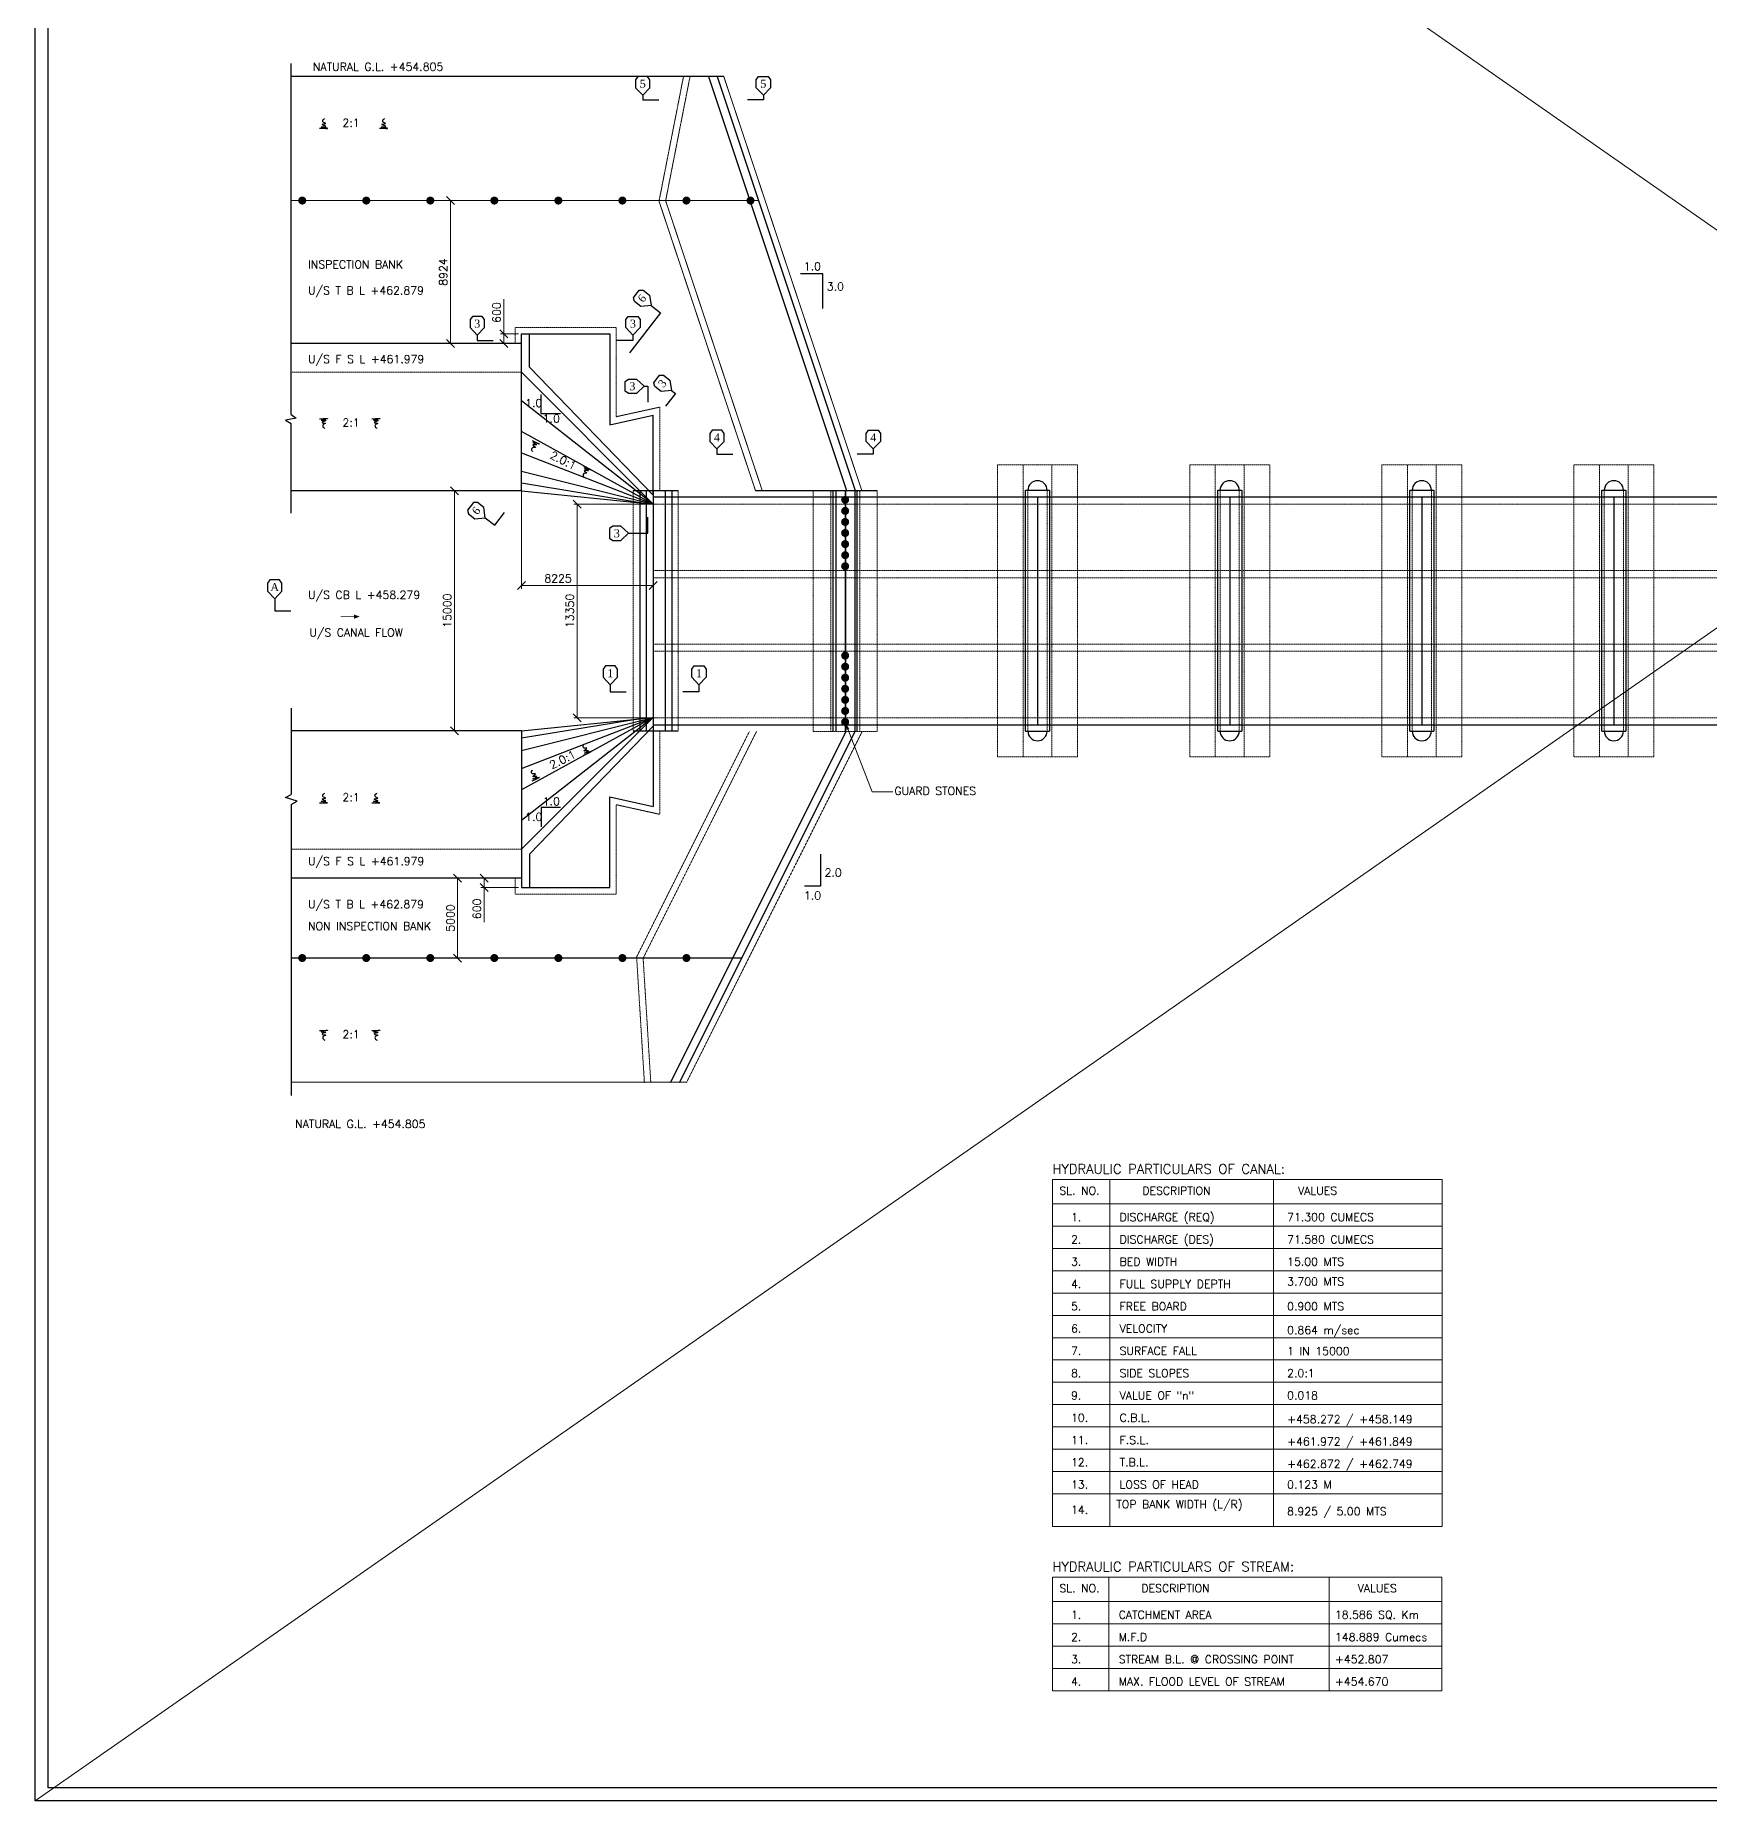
# Model space of a CAD drawing. Header units: millimetres. Extents: x -905235 to 365236, y -24492 to 346419.
# Drawn here: x -905235 to -800636, y 1087 to 111391 of the extents above; entities that cross this region are included whole.
import ezdxf
from ezdxf.enums import TextEntityAlignment as Align

# ---------------------------------------------------------------- set-up
doc = ezdxf.new("R2010")
doc.units = ezdxf.units.MM
doc.header["$LTSCALE"] = 9
doc.linetypes.add('HIDDEN', pattern=[0.375, 0.25, -0.125])
for name, color, linetype, lineweight in [('R_DASHED', 183, 'HIDDEN', 9), ('R_DIMENSION', 8, 'Continuous', 15), ('R_P.C.C', 94, 'Continuous', 15), ('R_TEXT G', 7, 'Continuous', 18), ('R_TEXT S', 6, 'Continuous', 18), ('SEC MARK', 1, 'Continuous', 25)]:
    doc.layers.add(name, color=color, linetype=linetype, lineweight=lineweight)
doc.styles.add('ROMANDS', font='romand.shx')
doc.styles.add('ROMANS', font='romans.shx')
doc.styles.add('TIMES NR', font='times.ttf')
doc.dimstyles.new('DIM-200', dxfattribs={"dimscale": 200, "dimtxt": 2.5, "dimasz": 2.5, "dimexe": 1, "dimexo": 1, "dimgap": 1, "dimtad": 1, "dimdec": 0, "dimzin": 0, "dimdsep": 46, "dimtxsty": 'ROMANS', "dimblk": 'OBLIQUE', "dimcen": 1, "dimclrd": 256, "dimclre": 256, "dimclrt": 7, "dimadec": 0, "dimazin": 0, "dimtfac": 1, "dimtdec": 0, "dimtofl": 0, "dimtmove": 0, "dimatfit": 3, "dimfxl": 1, "dimtolj": 1, "dimtzin": 0, "dimlwd": 9, "dimlwe": 9, "dimarcsym": 0})

# ---------------------------------------------------------------- blocks, each defined once
blk = doc.blocks.new('_Oblique')
at = {"color": 0, "linetype": 'ByBlock', "lineweight": -2}
blk.add_line((-0.5, -0.5), (0.5, 0.5), dxfattribs=at)
blk = doc.blocks.new('*D94')
at = {"layer": 'Defpoints', "color": 0}
for p in [(-875969, 92738), (-874853, 92738), (-874853, 92138)]:
    blk.add_point(p, dxfattribs=at)
at = {"layer": 'R_DIMENSION', "lineweight": 9}
for p, q in [((-875969, 92738), (-875969, 94900)), ((-875053, 92738), (-876169, 92738)), ((-875969, 92138), (-875969, 92738)), ((-875053, 92138), (-876169, 92138))]:
    blk.add_line(p, q, dxfattribs=at)
at = {"layer": 'R_DIMENSION', "lineweight": 9, "xscale": 500, "yscale": 500, "zscale": 500}
for p, rotation in [((-875969, 92738), 90), ((-875969, 92138), 270)]:
    blk.add_blockref('_Oblique', p, dxfattribs=dict(at, rotation=rotation))
at = {"layer": 'R_DIMENSION', "color": 7, "insert": (-876419, 94069), "char_height": 500, "attachment_point": 5, "rotation": 90, "style": 'ROMANS'}
blk.add_mtext('\\A1;600', dxfattribs=at)
blk = doc.blocks.new('*D65')
at = {"layer": 'Defpoints', "color": 0}
for p in [(-879298, 101062), (-878200, 101062), (-878203, 92138)]:
    blk.add_point(p, dxfattribs=at)
at = {"layer": 'R_DIMENSION', "lineweight": 9}
for p, q in [((-878400, 101062), (-879498, 101062)), ((-879298, 92138), (-879298, 101062)), ((-878403, 92138), (-879498, 92138))]:
    blk.add_line(p, q, dxfattribs=at)
at = {"layer": 'R_DIMENSION', "lineweight": 9, "xscale": 500, "yscale": 500, "zscale": 500}
for p, rotation in [((-879298, 101062), 90), ((-879298, 92138), 270)]:
    blk.add_blockref('_Oblique', p, dxfattribs=dict(at, rotation=rotation))
at = {"layer": 'R_DIMENSION', "color": 7, "insert": (-879748, 96600), "char_height": 500, "attachment_point": 5, "rotation": 90, "style": 'ROMANS'}
blk.add_mtext('\\A1;8924', dxfattribs=at)
blk = doc.blocks.new('*D82')
at = {"layer": 'Defpoints', "color": 0}
for p in [(-878898, 58738), (-878898, 53738), (-878851, 53738)]:
    blk.add_point(p, dxfattribs=at)
at = {"layer": 'R_DIMENSION', "lineweight": 9}
for p, q in [((-878851, 58738), (-878851, 53738)), ((-878698, 58738), (-878651, 58738)), ((-878698, 53738), (-878651, 53738))]:
    blk.add_line(p, q, dxfattribs=at)
at = {"layer": 'R_DIMENSION', "lineweight": 9, "xscale": 500, "yscale": 500, "zscale": 500}
for p, rotation in [((-878851, 58738), 90), ((-878851, 53738), 270)]:
    blk.add_blockref('_Oblique', p, dxfattribs=dict(at, rotation=rotation))
at = {"layer": 'R_DIMENSION', "color": 7, "insert": (-879301, 56238), "char_height": 500, "attachment_point": 5, "rotation": 90, "style": 'ROMANS'}
blk.add_mtext('\\A1;5000', dxfattribs=at)
blk = doc.blocks.new('*D83')
at = {"layer": 'Defpoints', "color": 0}
for p in [(-878851, 82938), (-879050, 67938), (-878851, 67938)]:
    blk.add_point(p, dxfattribs=at)
at = {"layer": 'R_DIMENSION', "lineweight": 9}
for p, q in [((-879051, 82938), (-879250, 82938)), ((-879050, 82938), (-879050, 67938)), ((-879051, 67938), (-879250, 67938))]:
    blk.add_line(p, q, dxfattribs=at)
at = {"layer": 'R_DIMENSION', "lineweight": 9, "xscale": 500, "yscale": 500, "zscale": 500}
for p, rotation in [((-879050, 82938), 90), ((-879050, 67938), 270)]:
    blk.add_blockref('_Oblique', p, dxfattribs=dict(at, rotation=rotation))
at = {"layer": 'R_DIMENSION', "color": 7, "insert": (-879500, 75438), "char_height": 500, "attachment_point": 5, "rotation": 90, "style": 'ROMANS'}
blk.add_mtext('\\A1;15000', dxfattribs=at)
blk = doc.blocks.new('*D84')
at = {"layer": 'Defpoints', "color": 0}
for p in [(-866164, 82102), (-871395, 68752), (-866164, 68752)]:
    blk.add_point(p, dxfattribs=at)
at = {"layer": 'R_DIMENSION', "lineweight": 9}
for p, q in [((-866364, 82102), (-871595, 82102)), ((-871395, 82102), (-871395, 68752)), ((-866364, 68752), (-871595, 68752))]:
    blk.add_line(p, q, dxfattribs=at)
at = {"layer": 'R_DIMENSION', "lineweight": 9, "xscale": 500, "yscale": 500, "zscale": 500}
for p, rotation in [((-871395, 82102), 90), ((-871395, 68752), 270)]:
    blk.add_blockref('_Oblique', p, dxfattribs=dict(at, rotation=rotation))
at = {"layer": 'R_DIMENSION', "color": 7, "insert": (-871845, 75427), "char_height": 500, "attachment_point": 5, "rotation": 90, "style": 'ROMANS'}
blk.add_mtext('\\A1;13350', dxfattribs=at)
blk = doc.blocks.new('*D85')
at = {"layer": 'Defpoints', "color": 0}
for p in [(-874853, 58738), (-877199, 58138), (-874853, 58138)]:
    blk.add_point(p, dxfattribs=at)
at = {"layer": 'R_DIMENSION', "lineweight": 9}
for p, q in [((-875053, 58738), (-877399, 58738)), ((-877199, 58738), (-877199, 58138)), ((-875053, 58138), (-877399, 58138)), ((-877199, 58138), (-877199, 55976))]:
    blk.add_line(p, q, dxfattribs=at)
at = {"layer": 'R_DIMENSION', "lineweight": 9, "xscale": 500, "yscale": 500, "zscale": 500}
for p, rotation in [((-877199, 58738), 90), ((-877199, 58138), 270)]:
    blk.add_blockref('_Oblique', p, dxfattribs=dict(at, rotation=rotation))
at = {"layer": 'R_DIMENSION', "color": 7, "insert": (-877649, 56807), "char_height": 500, "attachment_point": 5, "rotation": 90, "style": 'ROMANS'}
blk.add_mtext('\\A1;600', dxfattribs=at)
blk = doc.blocks.new('*D86')
at = {"layer": 'Defpoints', "color": 0}
for p in [(-874853, 83660), (-866628, 77004), (-866628, 76834)]:
    blk.add_point(p, dxfattribs=at)
at = {"layer": 'R_DIMENSION', "lineweight": 9}
for p, q in [((-874853, 83460), (-874853, 76804)), ((-874853, 77004), (-866628, 77004)), ((-866628, 77034), (-866628, 77204))]:
    blk.add_line(p, q, dxfattribs=at)
at = {"layer": 'R_DIMENSION', "lineweight": 9, "xscale": 500, "yscale": 500, "zscale": 500, "rotation": 180}
blk.add_blockref('_Oblique', (-874853, 77004), dxfattribs=at)
at = {"layer": 'R_DIMENSION', "lineweight": 9, "xscale": 500, "yscale": 500, "zscale": 500}
blk.add_blockref('_Oblique', (-866628, 77004), dxfattribs=at)
at = {"layer": 'R_DIMENSION', "color": 7, "insert": (-872580, 77454), "char_height": 500, "attachment_point": 5, "style": 'ROMANS'}
blk.add_mtext('\\A1;8225', dxfattribs=at)

msp = doc.modelspace()

# ---------------------------------------------------------------- linework, layer by layer
for p, q in [((-889253, 87689.2), (-889253, 109631.9)), ((-862227.4, 108814.9), (-889253, 108824.9)), ((-863175.7, 108813.7), (-854555, 82951.6)), ((-862649.1, 108815.1), (-854028, 82951.6)), ((-860062.5, 101055.3), (-889253, 101065.9)), ((-874853, 92137.9), (-874853, 92737.9)), ((-874853, 92737.9), (-869353, 92737.9)), ((-874353, 90646.7), (-874353, 92737.9)), ((-869353, 92737.9), (-869353, 87060)), ((-874853, 92137.9), (-889253, 92137.9)), ((-874853, 90337.9), (-874853, 92137.9)), ((-874353, 90646.7), (-866628, 82660.8)), ((-874853, 90337.9), (-866628, 82101.6)), ((-874853, 82937.9), (-874853, 90337.9)), ((-888935.3, 87462.2), (-889596.4, 87346.5)), ((-889596.4, 87346.5), (-889253, 87136.7)), ((-889253, 87689.2), (-888935.3, 87462.2)), ((-869353, 87060), (-866628, 87660.8)), ((-866628, 82660.8), (-866628, 87660.8)), ((-889253, 81528.2), (-889253, 87136.7)), ((-874853, 82937.9), (-889253, 82937.9)), ((-874853, 82937.9), (-866628, 82101.6)), ((-867878, 82951.6), (-865078, 82951.6)), ((-867478, 82951.6), (-867478, 67909.9)), ((-867078, 82951.6), (-867078, 67909.9)), ((-866628, 82951.6), (-866628, 67909.9)), ((-865878, 82951.6), (-865878, 67909.9)), ((-865478, 82951.6), (-865478, 67909.9)), ((-860247.1, 82951.6), (-852634, 82951.6)), ((-855384, 67901.6), (-855384, 82951.6)), ((-855234, 82951.6), (-855234, 67901.6)), ((-854644, 82951.6), (-854644, 67901.6)), ((-854624, 82951.6), (-854624, 67901.6)), ((-854034, 82951.6), (-854034, 67901.6)), ((-853884, 67901.6), (-853884, 82951.6)), ((-843378, 67912.9), (-843378, 82962.9)), ((-843378, 82962.9), (-841878, 82962.9)), ((-841878, 82962.9), (-841878, 67912.9)), ((-831372, 67912.9), (-831372, 82962.9)), ((-831372, 82962.9), (-829872, 82962.9)), ((-829872, 82962.9), (-829872, 67912.9)), ((-819372, 67912.9), (-819372, 82962.9)), ((-819372, 82962.9), (-817872, 82962.9)), ((-817872, 82962.9), (-817872, 67912.9)), ((-807372, 67912.9), (-807372, 82962.9)), ((-807372, 82962.9), (-805872, 82962.9)), ((-805872, 82962.9), (-805872, 67912.9)), ((-866628, 82551.6), (-698628, 82551.6)), ((-842628, 82551.6), (-842628, 68301.6)), ((-830622, 82551.6), (-830622, 68301.6)), ((-818622, 82551.6), (-818622, 68301.6)), ((-806622, 82551.6), (-806622, 68301.6)), ((-889253, 69347.6), (-889253, 63947.2)), ((-874853, 67937.9), (-866628, 68774.2)), ((-874853, 60537.9), (-866628, 68774.2)), ((-874853, 67937.9), (-889253, 67937.9)), ((-874853, 67937.9), (-874853, 60537.9)), ((-874353, 60229.1), (-866628, 68215)), ((-867878, 67924.2), (-865078, 67924.2)), ((-866628, 68301.6), (-698628, 68301.6)), ((-866628, 68215), (-866628, 63215)), ((-865555.5, 45964.6), (-854587, 67901.6)), ((-864996.5, 45964.6), (-854028, 67901.6)), ((-843378, 67912.9), (-841878, 67912.9)), ((-831372, 67912.9), (-829872, 67912.9)), ((-819372, 67912.9), (-817872, 67912.9)), ((-807372, 67912.9), (-805872, 67912.9)), ((-889596.4, 63777.5), (-889253, 63947.2)), ((-888886.7, 63547.3), (-889596.4, 63777.5)), ((-889253, 63321.2), (-888886.7, 63547.3)), ((-889253, 63321.2), (-889253, 45147)), ((-869353, 58137.9), (-869353, 63815.8)), ((-869353, 63815.8), (-866628, 63215)), ((-874853, 60537.9), (-874853, 58737.9)), ((-874353, 60229.1), (-874353, 58137.9)), ((-874853, 58737.9), (-889253, 58737.9)), ((-874853, 58737.9), (-874853, 58137.9)), ((-874853, 58137.9), (-869353, 58137.9)), ((-861109.8, 53737.9), (-889253, 53737.9)), ((-864548.6, 45966), (-889253, 45975.8))]:
    msp.add_line(p, q)
at = {"color": 253}
for p, q in [((-866628, 82101.6), (-874853, 88544.3)), ((-866628, 82101.6), (-874853, 86637.9)), ((-874853, 85303), (-866628, 82101.6)), ((-874853, 84162.3), (-866628, 82101.6)), ((-867078, 82124.5), (-874853, 83401.7)), ((-866628, 68774.2), (-874853, 62331.5)), ((-866628, 68774.2), (-874853, 64237.9)), ((-874853, 66713.5), (-866628, 68774.2)), ((-874853, 65572.8), (-866628, 68774.2)), ((-867078, 68751.3), (-874853, 67474))]:
    msp.add_line(p, q, dxfattribs=at)
for points in [[(-905234.8, 172599.7), (-659690.3, 172599.7), (-659690.3, 1087.4), (-905234.8, 1087.4)], [(-904434.8, 171799.7), (-660490.3, 171799.7), (-660490.3, 1887.4), (-904434.8, 1887.4)]]:
    msp.add_lwpolyline(points, close=True)
at = {"const_width": 250}
for points in [[(-888683.8, 101065.9, 1), (-888433.8, 101065.9, 1)], [(-884683.8, 101065.9, 1), (-884433.8, 101065.9, 1)], [(-880683.8, 101065.9, 1), (-880433.8, 101065.9, 1)], [(-876683.8, 101065.9, 1), (-876433.8, 101065.9, 1)], [(-872683.8, 101065.9, 1), (-872433.8, 101065.9, 1)], [(-868683.8, 101065.9, 1), (-868433.8, 101065.9, 1)], [(-864683.8, 101065.9, 1), (-864433.8, 101065.9, 1)], [(-860683.8, 101065.9, 1), (-860433.8, 101065.9, 1)], [(-854644, 82493.4, 1), (-854644, 82243.4, 1)], [(-854644, 81801.6, 1), (-854644, 81551.6, 1)], [(-854644, 81109.8, 1), (-854644, 80859.8, 1)], [(-854644, 80418.1, 1), (-854644, 80168.1, 1)], [(-854644, 79726.3, 1), (-854644, 79476.3, 1)], [(-854644, 79034.5, 1), (-854644, 78784.5, 1)], [(-854644, 78342.7, 1), (-854644, 78092.7, 1)], [(-854644, 72510.5, -1), (-854644, 72760.5, -1)], [(-854644, 71818.7, -1), (-854644, 72068.7, -1)], [(-854644, 71127, -1), (-854644, 71377, -1)], [(-854644, 70435.2, -1), (-854644, 70685.2, -1)], [(-854644, 69743.4, -1), (-854644, 69993.4, -1)], [(-854644, 69051.6, -1), (-854644, 69301.6, -1)], [(-854644, 68359.9, -1), (-854644, 68609.9, -1)], [(-888683.8, 53737.9, -1), (-888433.8, 53737.9, -1)], [(-884683.8, 53737.9, -1), (-884433.8, 53737.9, -1)], [(-880683.8, 53737.9, -1), (-880433.8, 53737.9, -1)], [(-876683.8, 53737.9, -1), (-876433.8, 53737.9, -1)], [(-872683.8, 53737.9, -1), (-872433.8, 53737.9, -1)], [(-868683.8, 53737.9, -1), (-868433.8, 53737.9, -1)], [(-864683.8, 53737.9, -1), (-864433.8, 53737.9, -1)]]:
    msp.add_lwpolyline(points, format="xyb", close=True, dxfattribs=at)
for points in [[(-856044.1, 94326.6), (-856044.1, 96486.9), (-857440.9, 96486.9)], [(-872435.3, 87742.2), (-873636.1, 87742.2), (-873636.1, 88943)], [(-872435.3, 63133.6), (-873636.1, 63133.6), (-873636.1, 61932.8)], [(-856175.7, 60224.9), (-856175.7, 58224.9), (-857175.7, 58224.9)]]:
    msp.add_lwpolyline(points)
at = {"const_width": 50}
msp.add_lwpolyline([(-885325.6, 75067.8), (-886166, 75067.8)], dxfattribs=at)
for centre, start, end in [((-842628, 82962.9), 0, 180), ((-830622, 82962.9), 0, 180), ((-818622, 82962.9), 0, 180), ((-806622, 82962.9), 0, 180), ((-842628, 67912.9), 180, 0), ((-830622, 67912.9), 180, 0), ((-818622, 67912.9), 180, 0), ((-806622, 67912.9), 180, 0)]:
    msp.add_arc(centre, 600, start, end)
for points, end_tangent in [([(-887472.7, 105591.1), (-886986.1, 105591.1), (-887379.2, 105675.3), (-887089.1, 105703.3), (-887323, 105815.6), (-887098.4, 105881.1), (-887266.9, 105983.9), (-887238.8, 106133.6), (-887145.2, 106189.7)], (-0.97947264, 0.20157714)), ([(-883727, 105591.1), (-883240.4, 105591.1), (-883633.4, 105675.3), (-883343.3, 105703.3), (-883577.3, 105815.6), (-883352.7, 105881.1), (-883521.1, 105983.9), (-883493.1, 106133.6), (-883399.5, 106189.7)], (-0.97947264, 0.20157714)), ([(-887472.7, 87432.2), (-886986.1, 87432.2), (-887379.2, 87348), (-887089.1, 87320), (-887323, 87207.7), (-887098.4, 87142.2), (-887266.9, 87039.4), (-887238.8, 86889.7), (-887145.2, 86833.6)], (-0.97947264, -0.20157714)), ([(-884208.3, 87432.2), (-883721.7, 87432.2), (-884114.7, 87348), (-883824.6, 87320), (-884058.6, 87207.7), (-883834, 87142.2), (-884002.4, 87039.4), (-883974.4, 86889.7), (-883880.8, 86833.6)], (-0.97947264, -0.20157714)), ([(-874193.9, 86068.5), (-873758.8, 85850.6), (-874147.9, 85951.3), (-873901.1, 85796.4), (-874160.5, 85800.7), (-873989, 85641.6), (-874185.7, 85625), (-874227.6, 85478.6), (-874169.1, 85386.6)], (-0.96607369, 0.25826657)), ([(-870980, 84459.3), (-870544.9, 84241.5), (-870934, 84342.1), (-870687.2, 84187.2), (-870946.6, 84191.5), (-870775.1, 84032.5), (-870971.8, 84015.9), (-871013.7, 83869.5), (-870955.1, 83777.4)], (-0.96607369, 0.25826657)), ([(-870980, 66416.5), (-870544.9, 66634.3), (-870934, 66533.6), (-870687.2, 66688.6), (-870946.6, 66684.2), (-870775.1, 66843.3), (-870971.8, 66859.9), (-871013.7, 67006.3), (-870955.1, 67098.4)], (-0.96607369, -0.25826657)), ([(-874193.9, 64807.3), (-873758.8, 65025.1), (-874147.9, 64924.5), (-873901.1, 65079.4), (-874160.5, 65075.1), (-873989, 65234.2), (-874185.7, 65250.8), (-874227.6, 65397.1), (-874169.1, 65489.2)], (-0.96607369, -0.25826657)), ([(-887472.7, 63443.6), (-886986.1, 63443.6), (-887379.2, 63527.8), (-887089.1, 63555.8), (-887323, 63668.1), (-887098.4, 63733.5), (-887266.9, 63836.4), (-887238.8, 63986.1), (-887145.2, 64042.2)], (-0.97947264, 0.20157714)), ([(-884208.3, 63443.6), (-883721.7, 63443.6), (-884114.7, 63527.8), (-883824.6, 63555.8), (-884058.6, 63668.1), (-883834, 63733.5), (-884002.4, 63836.4), (-883974.4, 63986.1), (-883880.8, 64042.2)], (-0.97947264, 0.20157714)), ([(-887472.7, 49209.7), (-886986.1, 49209.7), (-887379.2, 49125.5), (-887089.1, 49097.5), (-887323, 48985.2), (-887098.4, 48919.7), (-887266.9, 48816.8), (-887238.8, 48667.2), (-887145.2, 48611)], (-0.97947264, -0.20157714)), ([(-884208.3, 49209.7), (-883721.7, 49209.7), (-884114.7, 49125.5), (-883824.6, 49097.5), (-884058.6, 48985.2), (-883834, 48919.7), (-884002.4, 48816.8), (-883974.4, 48667.2), (-883880.8, 48611)], (-0.97947264, -0.20157714))]:
    msp.add_spline(points, degree=3, dxfattribs=dict(end_tangent=end_tangent))
msp.add_solid([(-885325.6, 75201.1), (-884965.6, 75067.8), (-885325.6, 74934.4)])
at = {"layer": 'R_DASHED'}
for p, q in [((-866271.6, 101025.2), (-864742.8, 108813.7)), ((-865858.8, 101051.6), (-864335.2, 108813.7)), ((-862227.4, 108814.9), (-853606.3, 82951.6)), ((-866271.6, 101025.2), (-860247.1, 82951.6)), ((-865858.8, 101051.6), (-859825.5, 82951.6)), ((-875253, 92137.9), (-875253, 93137.9)), ((-875253, 93137.9), (-868953, 93137.9)), ((-868953, 93137.9), (-868953, 87557.8)), ((-874853, 90337.9), (-889253, 90337.9)), ((-868953, 87557.8), (-866228, 88158.6)), ((-866228, 82951.6), (-866228, 88158.6)), ((-845128, 66312.9), (-845128, 84562.9)), ((-840128, 84562.9), (-845128, 84562.9)), ((-843528, 66312.9), (-843528, 84562.9)), ((-841728, 84562.9), (-841728, 66312.9)), ((-840128, 66312.9), (-840128, 84562.9)), ((-833122, 66312.9), (-833122, 84562.9)), ((-828122, 84562.9), (-833122, 84562.9)), ((-831522, 66312.9), (-831522, 84562.9)), ((-829722, 84562.9), (-829722, 66312.9)), ((-828122, 66312.9), (-828122, 84562.9)), ((-821122, 66312.9), (-821122, 84562.9)), ((-816122, 84562.9), (-821122, 84562.9)), ((-819522, 66312.9), (-819522, 84562.9)), ((-817722, 84562.9), (-817722, 66312.9)), ((-816122, 66312.9), (-816122, 84562.9)), ((-809122, 66312.9), (-809122, 84562.9)), ((-804122, 84562.9), (-809122, 84562.9)), ((-807522, 66312.9), (-807522, 84562.9)), ((-805722, 84562.9), (-805722, 66312.9)), ((-804122, 66312.9), (-804122, 84562.9)), ((-867878, 82951.6), (-867878, 67909.9)), ((-865078, 82951.6), (-865078, 67909.9)), ((-856634, 67901.6), (-856634, 82951.6)), ((-855534, 82951.6), (-855534, 67901.6)), ((-853734, 82951.6), (-853734, 67901.6)), ((-852634, 67901.6), (-852634, 82951.6)), ((-843228, 67912.9), (-843228, 82962.9)), ((-842028, 82962.9), (-842028, 67912.9)), ((-831222, 67912.9), (-831222, 82962.9)), ((-830022, 82962.9), (-830022, 67912.9)), ((-819222, 67912.9), (-819222, 82962.9)), ((-818022, 82962.9), (-818022, 67912.9)), ((-807222, 67912.9), (-807222, 82962.9)), ((-806022, 82962.9), (-806022, 67912.9)), ((-866628, 82101.6), (-698628, 82101.6)), ((-866628, 77951.6), (-698628, 77951.6)), ((-866628, 77501.6), (-698628, 77501.6)), ((-866628, 73351.6), (-698628, 73351.6)), ((-866628, 72901.6), (-698628, 72901.6)), ((-866628, 68751.6), (-698628, 68751.6)), ((-867670.5, 53809.3), (-860624.4, 67901.6)), ((-867264.7, 53726.6), (-860177.2, 67901.6)), ((-866228, 67924.2), (-866228, 62717.2)), ((-864549.3, 45964.6), (-853580.8, 67901.6)), ((-856634, 67901.6), (-852634, 67901.6)), ((-840128, 66312.9), (-845128, 66312.9)), ((-828122, 66312.9), (-833122, 66312.9)), ((-816122, 66312.9), (-821122, 66312.9)), ((-804122, 66312.9), (-809122, 66312.9)), ((-868953, 57737.9), (-868953, 63318)), ((-868953, 63318), (-866228, 62717.2)), ((-874853, 60537.9), (-889253, 60537.9)), ((-875253, 58737.9), (-875253, 57737.9)), ((-875253, 57737.9), (-868953, 57737.9)), ((-867184.6, 45939.9), (-867670.5, 53809.3)), ((-866785.4, 45964.6), (-867264.7, 53726.6))]:
    msp.add_line(p, q, dxfattribs=at)
at = {"layer": 'R_P.C.C'}
for p, q in [((-841694.6, 39893.6), (-817356.3, 39893.6)), ((-841694.6, 39893.6), (-841694.6, 18215.8)), ((-838114.8, 39893.6), (-838114.8, 18215.8)), ((-827880.4, 39893.6), (-827880.4, 18215.8)), ((-817356.3, 39893.6), (-817356.3, 18215.8)), ((-841694.6, 38373.2), (-817356.3, 38373.2)), ((-841694.6, 36980.4), (-817356.3, 36980.4)), ((-841694.6, 35587.7), (-817356.3, 35587.7)), ((-841694.6, 34194.9), (-817356.3, 34194.9)), ((-841694.6, 32802.2), (-817356.3, 32802.2)), ((-841694.6, 31409.4), (-817356.3, 31409.4)), ((-841694.6, 30016.7), (-817356.3, 30016.7)), ((-841694.6, 28623.9), (-817356.3, 28623.9)), ((-841694.6, 27231.2), (-817356.3, 27231.2)), ((-841694.6, 25838.4), (-817356.3, 25838.4)), ((-841694.6, 24445.7), (-817356.3, 24445.7)), ((-841694.6, 23052.9), (-817356.3, 23052.9)), ((-841694.6, 21660.2), (-817356.3, 21660.2)), ((-841694.6, 20267.4), (-817356.3, 20267.4)), ((-841694.6, 18215.8), (-817356.3, 18215.8)), ((-841694.6, 15050.5), (-817379, 15050.5)), ((-841694.6, 15050.5), (-841694.6, 7959.1)), ((-838173.2, 15050.5), (-838173.2, 7959.1)), ((-824398.5, 15050.5), (-824398.5, 7959.1)), ((-817379, 15050.5), (-817379, 7959.1)), ((-841694.6, 13530.1), (-817379, 13530.1)), ((-841694.6, 12137.3), (-817379, 12137.3)), ((-841694.6, 10744.6), (-817379, 10744.6)), ((-841694.6, 9351.8), (-817379, 9351.8)), ((-841694.6, 7959.1), (-817379, 7959.1))]:
    msp.add_line(p, q, dxfattribs=at)
at = {"layer": 'R_TEXT G'}
for p, q in [((-659690.3, 1087.4), (-905234.8, 172599.7)), ((-905234.8, 1087.4), (-660490.3, 171799.7))]:
    msp.add_line(p, q, dxfattribs=at)
at = {"layer": 'SEC MARK'}
for points in [[(-867288.2, 107641.7), (-866838.2, 108116.7), (-866838.2, 108616.7), (-866988.2, 108816.7), (-867588.2, 108816.7), (-867738.2, 108616.7), (-867738.2, 108116.7), (-867288.2, 107641.7), (-867288.2, 107350.5), (-866288.2, 107350.5)], [(-859752.7, 107641.7), (-860202.7, 108116.7), (-860202.7, 108616.7), (-860052.7, 108816.7), (-859452.7, 108816.7), (-859302.7, 108616.7), (-859302.7, 108116.7), (-859752.7, 107641.7), (-859752.7, 107350.5), (-860752.7, 107350.5)], [(-866764.1, 94510.9), (-867415.5, 94448.7), (-867809.5, 94756.5), (-867874.8, 94997.9), (-867505.4, 95470.7), (-867255.5, 95465.8), (-866861.4, 95158), (-866764.1, 94510.9), (-866173.1, 94049.2), (-868123.1, 91553)], [(-877626.7, 92650.2), (-877176.7, 93125.2), (-877176.7, 93625.2), (-877326.7, 93825.2), (-877926.7, 93825.2), (-878076.7, 93625.2), (-878076.7, 93125.2), (-877626.7, 92650.2), (-877626.7, 92330.6), (-876626.7, 92330.6)], [(-867898.9, 92650.2), (-868348.9, 93125.2), (-868348.9, 93625.2), (-868198.9, 93825.2), (-867598.9, 93825.2), (-867448.9, 93625.2), (-867448.9, 93125.2), (-867898.9, 92650.2), (-867898.9, 92330.6), (-868898.9, 92330.6)], [(-867210, 89463.3), (-867685, 89013.3), (-868185, 89013.3), (-868385, 89163.3), (-868385, 89763.3), (-868185, 89913.3), (-867685, 89913.3), (-867210, 89463.3), (-866964.8, 89463.3), (-866964.8, 88463.3)], [(-865493.3, 89197.2), (-866144.6, 89135), (-866538.6, 89442.8), (-866603.9, 89684.1), (-866234.5, 90157), (-865984.6, 90152), (-865590.6, 89844.2), (-865493.3, 89197.2), (-865241.4, 89000.4), (-865857, 88212.4)], [(-862653, 85544.1), (-862203, 86019.1), (-862203, 86519.1), (-862353, 86719.1), (-862953, 86719.1), (-863103, 86519.1), (-863103, 86019.1), (-862653, 85544.1), (-862653, 85224.5), (-861653, 85224.5)], [(-852887, 85544.1), (-853337, 86019.1), (-853337, 86519.1), (-853187, 86719.1), (-852587, 86719.1), (-852437, 86519.1), (-852437, 86019.1), (-852887, 85544.1), (-852887, 85224.5), (-853887, 85224.5)], [(-877128.1, 81243.8), (-877225.4, 81890.8), (-877619.4, 82198.6), (-877869.4, 82203.5), (-878238.7, 81730.7), (-878173.5, 81489.4), (-877779.4, 81181.6), (-877128.1, 81243.8), (-876537.1, 80782.1), (-875921.4, 81570.1)], [(-868181.4, 80275.1), (-868656.4, 80725.1), (-869156.4, 80725.1), (-869356.4, 80575.1), (-869356.4, 79975.1), (-869156.4, 79825.1), (-868656.4, 79825.1), (-868181.4, 80275.1), (-866964.8, 80275.1), (-866964.8, 81275.1)], [(-890280.5, 76187.9), (-889830.5, 76662.9), (-889830.5, 77162.9), (-889980.5, 77362.9), (-890580.5, 77362.9), (-890730.5, 77162.9), (-890730.5, 76662.9), (-890280.5, 76187.9), (-890280.5, 75437.9), (-889280.5, 75437.9)], [(-869317.3, 70811.9), (-868867.3, 71286.9), (-868867.3, 71786.9), (-869017.3, 71986.9), (-869617.3, 71986.9), (-869767.3, 71786.9), (-869767.3, 71286.9), (-869317.3, 70811.9), (-869317.3, 70376.8), (-868317.3, 70376.8)], [(-863775.8, 70811.9), (-864225.8, 71286.9), (-864225.8, 71786.9), (-864075.8, 71986.9), (-863475.8, 71986.9), (-863325.8, 71786.9), (-863325.8, 71286.9), (-863775.8, 70811.9), (-863775.8, 70376.8), (-864775.8, 70376.8)]]:
    msp.add_lwpolyline(points, dxfattribs=at)

# ---------------------------------------------------------------- texts
at = {"layer": 'R_TEXT G'}
for s, height, style, p in [('NATURAL G.L. +454.805', 500, 'ROMANS', (-887891.5, 109175.9)), ('2:1', 500, 'ROMANS', (-886045.7, 105679.4)), ('INSPECTION BANK', 500, 'ROMANS', (-888199, 96823.1)), ('1.0', 500, 'ROMANS', (-857228.6, 96704.9)), ('U/S T B L +462.879', 500, 'ROMANS', (-888199, 95200.3)), ('3.0', 500, 'ROMANS', (-855791, 95447.2)), ('U/S F S L +461.979', 500, 'ROMANS', (-888199, 90910.8)), ('1.0', 500, 'ROMANS', (-874632.7, 88164.4)), ('2:1', 500, 'ROMANS', (-886045.7, 86943.9)), ('1.0', 500, 'ROMANS', (-873535.6, 87197.2)), ('U/S CB L +458.279', 500, 'ROMANS', (-888199, 76179.3)), ('U/S CANAL FLOW', 500, 'ROMANS', (-888118.8, 73823.4)), ('2:1', 500, 'ROMANS', (-886045.7, 63531.9)), ('GUARD STONES', 500, 'ROMANS', (-851567.1, 63933.2)), ('1.0', 500, 'ROMANS', (-873535.6, 63278.6)), ('1.0', 500, 'ROMANS', (-874632.7, 62311.3)), ('U/S F S L +461.979', 500, 'ROMANS', (-888199, 59539.5)), ('2.0', 500, 'ROMANS', (-855930.3, 58825.9)), ('U/S T B L +462.879', 500, 'ROMANS', (-888199, 56845.6)), ('1.0', 500, 'ROMANS', (-857218.8, 57396.3)), ('NON INSPECTION BANK', 500, 'ROMANS', (-888199, 55485.2)), ('2:1', 500, 'ROMANS', (-886045.7, 48721.4)), ('NATURAL G.L. +454.805', 500, 'ROMANS', (-889003.7, 43118.7)), ('HYDRAULIC PARTICULARS OF CANAL:', 600, 'ROMANDS', (-841694.6, 40257.2)), ('71.300 CUMECS', 500, 'ROMANS', (-827033.2, 37299.1)), ('71.580 CUMECS', 500, 'ROMANS', (-827033.2, 35906.3)), ('15.00 MTS', 500, 'ROMANS', (-827033.2, 34513.6)), ('3.700 MTS', 500, 'ROMANS', (-827033.2, 33271.9)), ('0.900 MTS', 500, 'ROMANS', (-827033.2, 31728.1)), ('0.864 m/sec', 500, 'ROMANS', (-827033.2, 30240.1)), ('1 IN 15000', 500, 'ROMANS', (-827033.2, 28929.9)), ('2.0:1', 500, 'ROMANS', (-827033.2, 27549.8)), ('0.018', 500, 'ROMANS', (-827033.2, 26157.1)), ('+458.272 / +458.149', 500, 'ROMANS', (-827033.2, 24669.1)), ('+461.972 / +461.849', 500, 'ROMANS', (-827033.2, 23276.3)), ('+462.872 / +462.749', 500, 'ROMANS', (-827033.2, 21883.6)), ('0.123 M', 500, 'ROMANS', (-827033.2, 20586.1)), ('8.925 / 5.00 MTS', 500, 'ROMANS', (-827033.2, 18917.3)), ('HYDRAULIC PARTICULARS OF STREAM:', 600, 'ROMANDS', (-841694.6, 15414.1))]:
    msp.add_text(s, height=height, dxfattribs=dict(at, style=style)).set_placement(p)
at = {"layer": 'R_TEXT G', "style": 'ROMANS'}
for rotation, p in [(333.403568, (-873136.5, 84993)), (26.596432, (-872957.4, 65525.1))]:
    msp.add_text('2.0:1', height=500, rotation=rotation, dxfattribs=at).set_placement(p)
at = {"layer": 'R_TEXT G', "char_height": 500, "attachment_point": 1, "style": 'ROMANS'}
for s, insert, width in [('SL. NO.', (-841260.6, 39452.5), 3321.023), ('DESCRIPTION', (-836078.3, 39452.5), 8263.241), ('VALUES', (-826352.4, 39452.5), 3030.922), ('1.', (-840536.4, 37799.3), 751.499), ('DISCHARGE (REQ)', (-837497.7, 37799.3), 9563.235), ('2.', (-840536.4, 36406.5), 751.499), ('DISCHARGE (DES)', (-837497.7, 36406.5), 9563.235), ('3.', (-840536.4, 35013.8), 751.499), ('BED WIDTH', (-837497.7, 35013.8), 9563.235), ('4.', (-840536.4, 33621), 751.499), ('FULL SUPPLY DEPTH', (-837497.7, 33621), 10359.117), ('5.', (-840536.4, 32228.3), 751.499), ('FREE BOARD', (-837497.7, 32228.3), 9563.235), ('6.', (-840536.4, 30835.5), 751.499), ('VELOCITY', (-837497.7, 30835.5), 9563.235), ('7.', (-840536.4, 29442.8), 751.499), ('SURFACE FALL', (-837497.7, 29442.8), 9563.235), ('8.', (-840536.4, 28050), 751.499), ('SIDE SLOPES', (-837497.7, 28050), 9563.235), ('9.', (-840536.4, 26657.3), 751.499), ('VALUE OF "n"', (-837497.7, 26657.3), 9563.235), ('10.', (-840536.4, 25264.5), 751.499), ('C.B.L.', (-837497.7, 25264.5), 5524.427), ('11.', (-840536.4, 23871.8), 751.499), ('F.S.L.', (-837497.7, 23871.8), 5524.427), ('12.', (-840536.4, 22479), 751.499), ('T.B.L.', (-837497.7, 22479), 5524.427), ('13.', (-840536.4, 21086.3), 751.499), ('LOSS OF HEAD', (-837497.7, 21086.3), 9563.235), ('TOP BANK WIDTH (L/R)', (-837703.9, 19858.3), 9831.005), ('14.', (-840536.4, 19512.7), 751.499), ('SL. NO.', (-841260.6, 14609.4), 6199.004), ('DESCRIPTION', (-836136.6, 14609.4), 4224.432), ('VALUES', (-822623.6, 14609.4), 4224.432), ('1.', (-840536.4, 12956.2), 751.499), ('CATCHMENT AREA', (-837556.1, 12956.2), 7403.738), ('18.586 SQ. Km', (-824048.7, 12956.2), 8653.907), ('2.', (-840536.4, 11563.4), 751.499), ('M.F.D', (-837556.1, 11563.4), 7403.738), ('148.889 Cumecs', (-824048.7, 11563.4), 8212.263), ('3.', (-840536.4, 10170.7), 751.499), ('STREAM B.L. @ CROSSING POINT', (-837556.1, 10170.7), 20041.51), ('+452.807', (-824048.7, 10170.7), 5027.774), ('4.', (-840536.4, 8777.9), 751.499), ('MAX. FLOOD LEVEL OF STREAM', (-837556.1, 8777.9), 12980.188), ('+454.670', (-824048.7, 8777.9), 5027.774)]:
    msp.add_mtext(s, dxfattribs=dict(at, insert=insert, width=width))
at = {"layer": 'R_TEXT S', "style": 'TIMES NR'}
for s, p in [('5', (-867288.2, 108366.7)), ('5', (-859752.7, 108366.7)), ('3', (-877626.7, 93375.2)), ('3', (-867898.9, 93375.2)), ('3', (-867935, 89463.3)), ('4', (-862653, 86269.1)), ('4', (-852887, 86269.1)), ('3', (-868906.4, 80275.1)), ('A', (-890280.5, 76912.9)), ('1', (-869317.3, 71536.9)), ('1', (-863775.8, 71536.9))]:
    msp.add_text(s, height=500, dxfattribs=at).set_placement(p, align=Align.MIDDLE)
for s, p in [('6', (-867335.5, 94957.2)), ('3', (-866064.6, 89643.5)), ('6', (-877699.4, 81690.1))]:
    msp.add_text(s, height=500, rotation=52.00396, dxfattribs=at).set_placement(p, align=Align.MIDDLE)

# ---------------------------------------------------------------- dimensions: what is measured, and where the dimension line sits
at = {"layer": 'R_DIMENSION'}
for base, p1, p2, angle, picture, middle in [((-879297.7, 101062.2), (-878203.1, 92137.9), (-878199.9, 101062.2), 90, '*D65', (-879747.7, 96600)), ((-875968.8, 92737.9), (-874853, 92137.9), (-874853, 92737.9), 90, '*D94', (-876418.8, 94068.8)), ((-879050.4, 67937.9), (-878850.8, 82937.9), (-878850.8, 67937.9), 90, '*D83', (-879500.4, 75437.9)), ((-871394.7, 68751.6), (-866163.8, 82101.6), (-866163.8, 68751.6), 90, '*D84', (-871844.7, 75426.6)), ((-878850.8, 53737.9), (-878898.4, 58737.9), (-878898.4, 53737.9), 90, '*D82', (-879300.8, 56237.9)), ((-877198.7, 58137.9), (-874853, 58737.9), (-874853, 58137.9), 270, '*D85', (-877648.7, 56806.9))]:
    dim = msp.add_linear_dim(base=base, p1=p1, p2=p2, angle=angle, dimstyle='DIM-200', dxfattribs=at)
    dim.commit()
    dim.dimension.update_dxf_attribs({"geometry": picture, "text_midpoint": middle})
dim = msp.add_linear_dim(base=(-866628, 77003.7), p1=(-874853, 83660.1), p2=(-866628, 76834.5), dimstyle='DIM-200', dxfattribs=at)
dim.commit()
dim.dimension.update_dxf_attribs({"geometry": '*D86', "text_midpoint": (-872579.7, 77003.7), "dimtype": 160})

# ---------------------------------------------------------------- leaders
msp.add_leader([(-854644, 68484.9), (-852951.7, 64120.9), (-851673.8, 64120.9)], dimstyle='DIM-200', dxfattribs=at)

doc.saveas('drawing.dxf')
